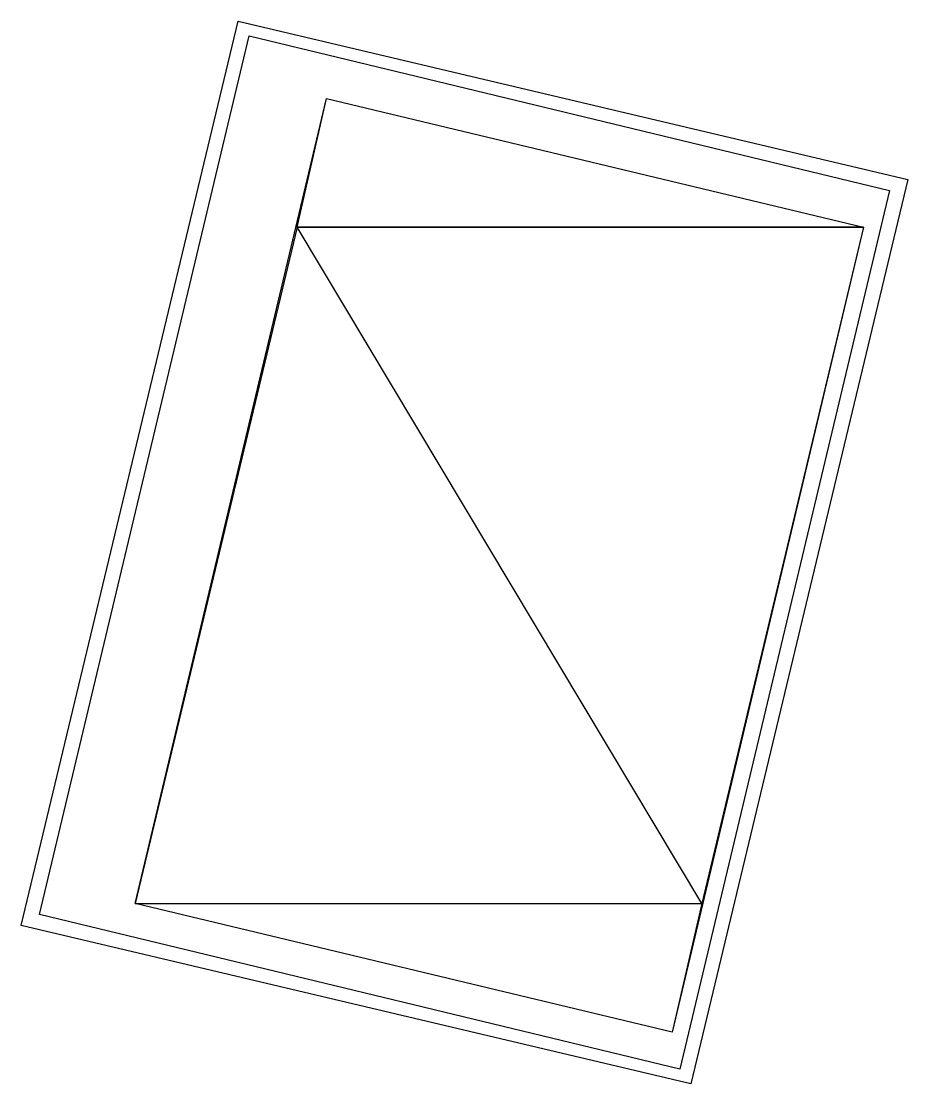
# Model space of a CAD drawing. Header units: feet. Extents: x -84 to 198, y -22 to 181.
# Drawn here: x 43.16 to 46.373, y 22.044 to 25.898 of the extents above; entities that cross this region are included whole.
import ezdxf

# ---------------------------------------------------------------- set-up
doc = ezdxf.new("R2010")
doc.units = ezdxf.units.FT
doc.layers.add('A-LINEA', color=7, linetype='CONTINUOUS')
doc.layers.add('A-MURO-CONCRETO', color=8, linetype='CONTINUOUS')

msp = doc.modelspace()

# ---------------------------------------------------------------- linework, layer by layer
at = {"layer": 'A-LINEA'}
for points in [[(43.9467, 25.8978), (46.3733, 25.3244), (45.5867, 22.0444), (43.16, 22.6178), (43.9467, 25.8978)], [(43.9867, 25.8444), (46.3067, 25.2844), (45.5467, 22.0978), (43.2267, 22.6578), (43.9867, 25.8444)], [(46.2133, 25.1511), (45.52, 22.2311), (43.5733, 22.6978), (44.2667, 25.6178), (46.2133, 25.1511)], [(46.2133, 25.1511), (45.52, 22.2311), (43.5733, 22.6978), (44.2667, 25.6178), (46.2133, 25.1511)]]:
    msp.add_lwpolyline(points, dxfattribs=at)
at = {"layer": 'A-MURO-CONCRETO'}
for points in [[(44.2667, 25.6178), (46.2133, 25.1511), (44.16, 25.1511), (44.2667, 25.6178), (44.2667, 25.6178)], [(44.2667, 25.6178), (46.2133, 25.1511), (44.16, 25.1511), (44.2667, 25.6178), (44.2667, 25.6178)], [(44.16, 25.1511), (43.5733, 22.6978), (45.6267, 22.6978), (44.16, 25.1511)], [(44.16, 25.1511), (43.5733, 22.6978), (45.6267, 22.6978), (44.16, 25.1511)], [(44.16, 25.1511), (46.2133, 25.1511), (45.6267, 22.6978), (44.16, 25.1511), (44.16, 25.1511)], [(44.16, 25.1511), (46.2133, 25.1511), (45.6267, 22.6978), (44.16, 25.1511), (44.16, 25.1511)], [(43.5733, 22.6978), (45.6267, 22.6978), (45.52, 22.2311), (43.5733, 22.6978), (43.5733, 22.6978)], [(43.5733, 22.6978), (45.6267, 22.6978), (45.52, 22.2311), (43.5733, 22.6978), (43.5733, 22.6978)]]:
    msp.add_lwpolyline(points, dxfattribs=at)

doc.saveas('drawing.dxf')
